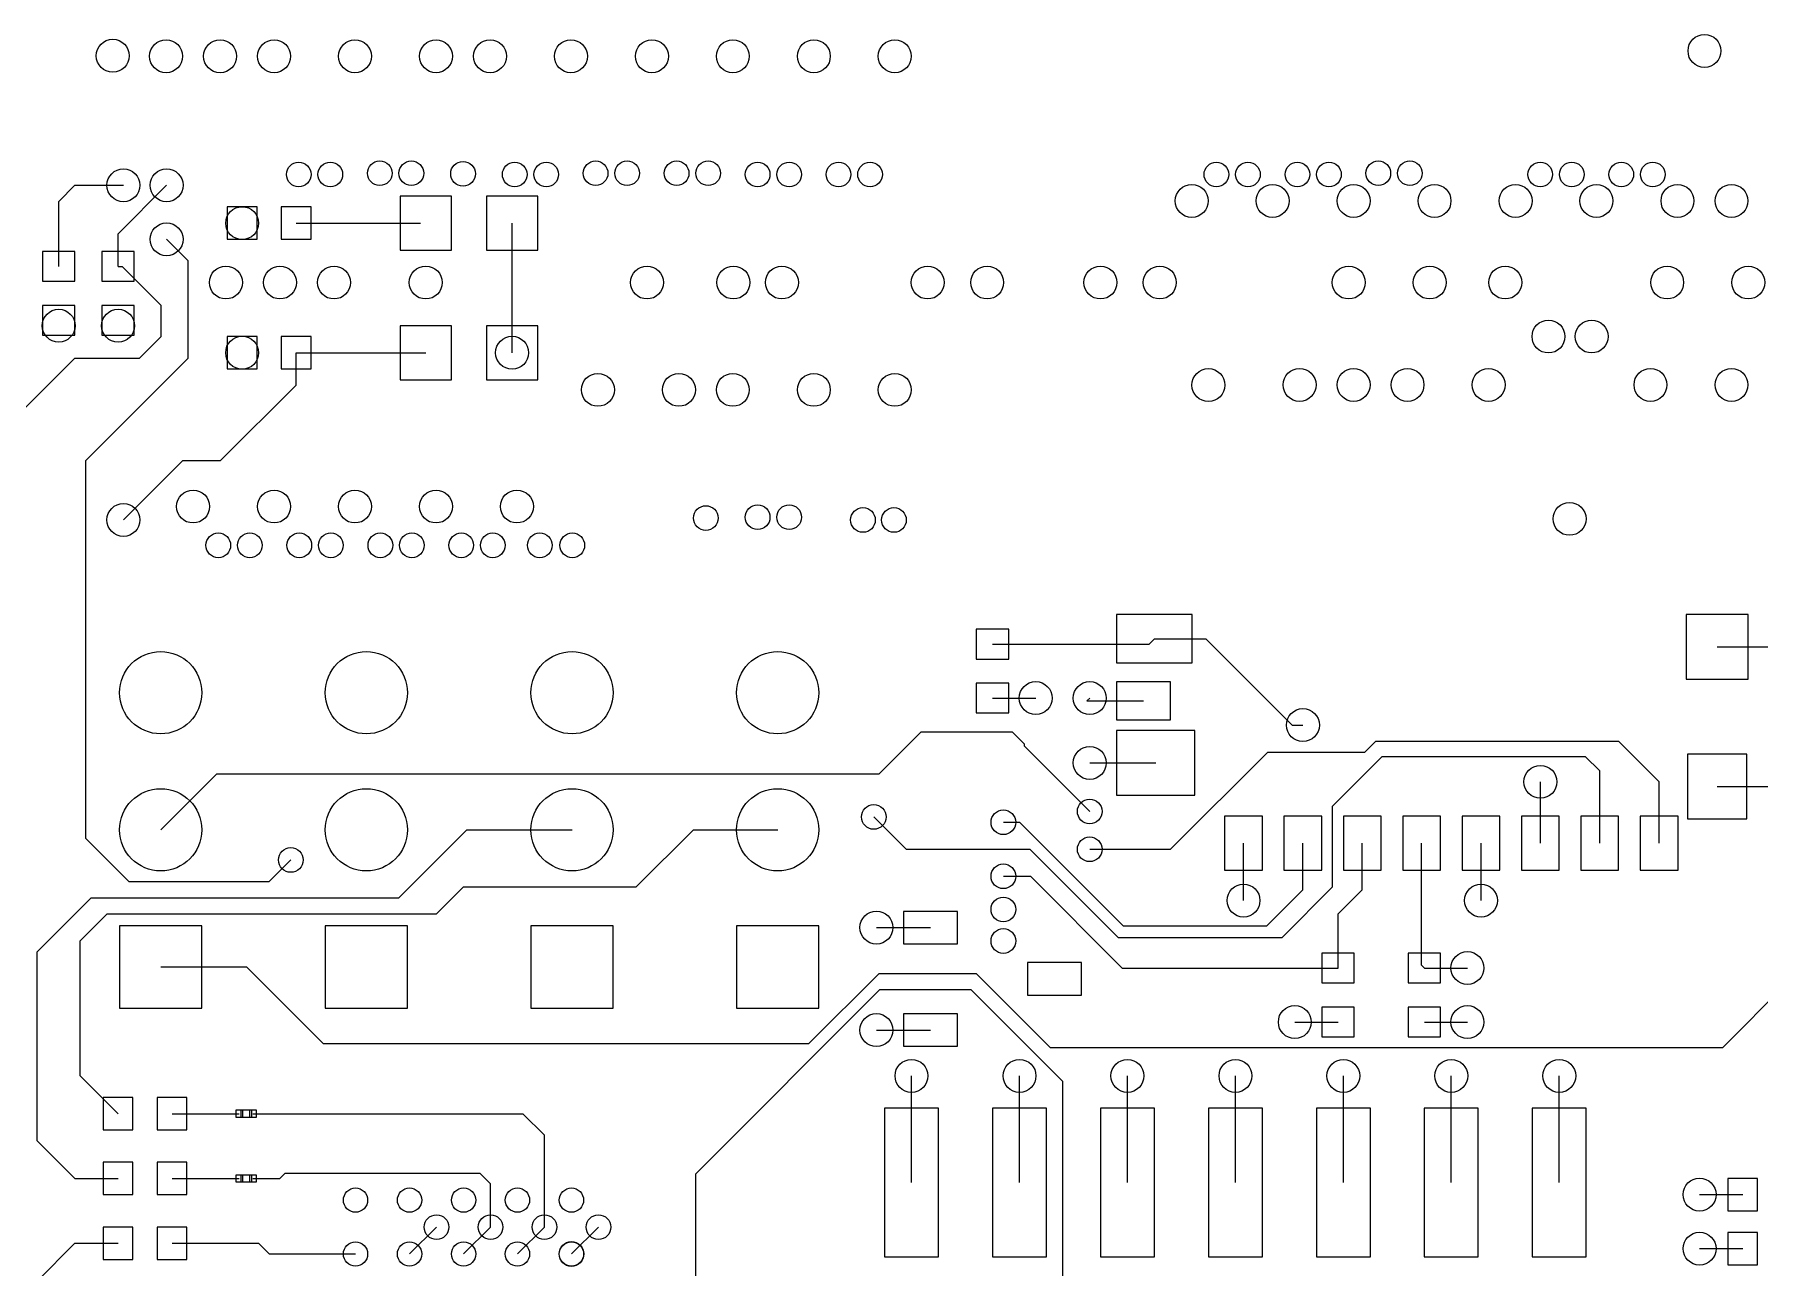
# Model space of a CAD drawing. Extents: x 1 to 15.9, y 0.4 to 4.
# Drawn here: x 2.758 to 4.016, y 3.081 to 3.98 of the extents above; entities that cross this region are included whole.
import ezdxf

# ---------------------------------------------------------------- set-up
doc = ezdxf.new("R2010")
doc.units = 0
doc.layers.get('0').update_dxf_attribs({"linetype": 'CONTINUOUS'})
doc.layers.add('gtl', color=1, linetype='CONTINUOUS')

# ---------------------------------------------------------------- blocks, each defined once
blk = doc.blocks.new('D15')
blk.add_lwpolyline([(-0.01085, -0.0118), (0.01085, -0.0118), (0.01085, 0.0118), (-0.01085, 0.0118)], close=True)
blk = doc.blocks.new('D18')
blk.add_lwpolyline([(-0.0118, -0.01085), (0.0118, -0.01085), (0.0118, 0.01085), (-0.0118, 0.01085)], close=True)
blk = doc.blocks.new('D33')
blk.add_lwpolyline([(-0.0187, -0.0197), (0.0187, -0.0197), (0.0187, 0.0197), (-0.0187, 0.0197)], close=True)
blk = doc.blocks.new('D40')
blk.add_lwpolyline([(-0.0138, -0.0197), (0.0138, -0.0197), (0.0138, 0.0197), (-0.0138, 0.0197)], close=True)
blk = doc.blocks.new('D41')
blk.add_lwpolyline([(-0.02855, -0.0236), (0.02855, -0.0236), (0.02855, 0.0236), (-0.02855, 0.0236)], close=True)
blk = doc.blocks.new('D42')
blk.add_lwpolyline([(-0.02165, -0.0236), (0.02165, -0.0236), (0.02165, 0.0236), (-0.02165, 0.0236)], close=True)
blk = doc.blocks.new('D43')
blk.add_lwpolyline([(-0.02265, -0.0236), (0.02265, -0.0236), (0.02265, 0.0236), (-0.02265, 0.0236)], close=True)
blk = doc.blocks.new('D44')
blk.add_lwpolyline([(-0.0197, -0.0138), (0.0197, -0.0138), (0.0197, 0.0138), (-0.0197, 0.0138)], close=True)
blk = doc.blocks.new('D45')
blk.add_lwpolyline([(-0.02755, -0.0177), (0.02755, -0.0177), (0.02755, 0.0177), (-0.02755, 0.0177)], close=True)
blk = doc.blocks.new('D53')
blk.add_lwpolyline([(-0.0197, -0.0118), (0.0197, -0.0118), (0.0197, 0.0118), (-0.0197, 0.0118)], close=True)
blk = doc.blocks.new('D55')
blk.add_lwpolyline([(-0.0197, -0.05415), (0.0197, -0.05415), (0.0197, 0.05415), (-0.0197, 0.05415)], close=True)
blk = doc.blocks.new('D59')
blk.add_circle((0, 0), 0.00885)
blk = doc.blocks.new('D69')
blk.add_lwpolyline([(-0.0025, -0.0025), (0.0025, -0.0025), (0.0025, 0.0025), (-0.0025, 0.0025)], close=True)
blk = doc.blocks.new('D107')
blk.add_lwpolyline([(-0.00395, -0.0025), (0.00395, -0.0025), (0.00395, 0.0025), (-0.00395, 0.0025)], close=True)
blk = doc.blocks.new('D110')
blk.add_circle((0, 0), 0.03)
blk = doc.blocks.new('D111')
blk.add_lwpolyline([(-0.03, -0.03), (0.03, -0.03), (0.03, 0.03), (-0.03, 0.03)], close=True)
blk = doc.blocks.new('D120')
blk.add_circle((0, 0), 0.012)
blk = doc.blocks.new('D121')
blk.add_circle((0, 0), 0.009)

msp = doc.modelspace()

# ---------------------------------------------------------------- linework, layer by layer
at = {"layer": 'gtl', "color": 1}
for points in [[(2.7756, 3.811), (2.7756, 3.8583), (2.7874, 3.8701), (2.8228, 3.8701)], [(2.8189, 3.8346), (2.8543, 3.8701)], [(2.9488, 3.8425), (2.9488, 3.8425)], [(2.9488, 3.8425), (3.0394, 3.8425)], [(3.1063, 3.748), (3.1063, 3.8425)], [(2.8189, 3.811), (2.8189, 3.8346)], [(2.8543, 3.8307), (2.8701, 3.815)], [(2.8701, 3.7441), (2.8701, 3.815)], [(2.8189, 3.811), (2.8218, 3.811)], [(2.8218, 3.811), (2.8504, 3.7825)], [(2.7402, 3.4055), (2.7402, 3.6969), (2.7874, 3.7441), (2.8346, 3.7441), (2.8504, 3.7598), (2.8504, 3.7825)], [(2.7953, 3.6693), (2.8701, 3.7441)], [(2.9488, 3.7244), (2.9488, 3.748)], [(2.9488, 3.748), (3.0433, 3.748)], [(2.8228, 3.626), (2.8661, 3.6693), (2.8937, 3.6693), (2.9488, 3.7244)], [(2.7953, 3.3937), (2.7953, 3.6693)], [(3.5709, 3.5354), (3.5748, 3.5394)], [(3.5748, 3.5394), (3.6122, 3.5394)], [(3.6122, 3.5394), (3.6752, 3.4764), (3.6831, 3.4764)], [(3.4567, 3.5354), (3.5709, 3.5354)], [(3.9852, 3.5335), (4.0295, 3.5335)], [(3.4567, 3.4961), (3.4882, 3.4961)], [(3.5256, 3.4941), (3.5276, 3.4961)], [(3.5256, 3.4941), (3.5669, 3.4941)], [(3.374, 3.4409), (3.4046, 3.4715)], [(3.4046, 3.4715), (3.471, 3.4715)], [(3.471, 3.4715), (3.4801, 3.4624)], [(3.4801, 3.4609), (3.4801, 3.4624)], [(3.4801, 3.4609), (3.5276, 3.4134)], [(3.7283, 3.4567), (3.7362, 3.4646)], [(3.7362, 3.4646), (3.9134, 3.4646)], [(3.9134, 3.4646), (3.9429, 3.435)], [(3.5276, 3.4488), (3.5758, 3.4488)], [(3.5866, 3.3858), (3.6575, 3.4567)], [(3.6575, 3.4567), (3.7283, 3.4567)], [(3.7047, 3.4173), (3.7409, 3.4535)], [(3.7409, 3.4535), (3.889, 3.4535)], [(3.889, 3.4535), (3.8996, 3.4429)], [(2.85, 3.4), (2.8909, 3.4409)], [(2.8909, 3.4409), (3.374, 3.4409)], [(3.8563, 3.3902), (3.8563, 3.435)], [(3.8996, 3.3902), (3.8996, 3.4429)], [(3.9429, 3.3902), (3.9429, 3.435)], [(3.9852, 3.4315), (4.0299, 3.4315)], [(3.7047, 3.3583), (3.7047, 3.4173)], [(3.0236, 3.3504), (3.0732, 3.4)], [(3.0709, 3.3583), (3.1969, 3.3583), (3.2386, 3.4), (3.3, 3.4)], [(3.0732, 3.4), (3.15, 3.4)], [(3.3701, 3.4094), (3.3937, 3.3858)], [(3.4646, 3.4055), (3.4764, 3.4055)], [(3.4764, 3.4055), (3.552, 3.3299)], [(2.7953, 3.3937), (2.8268, 3.3622)], [(3.3937, 3.3858), (3.484, 3.3858)], [(3.484, 3.3858), (3.5484, 3.3214)], [(3.5276, 3.3858), (3.5866, 3.3858)], [(3.6398, 3.3484), (3.6398, 3.3902)], [(3.6567, 3.3299), (3.6831, 3.3563), (3.6831, 3.3902)], [(3.7264, 3.3563), (3.7264, 3.3902)], [(3.7697, 3.3012), (3.7697, 3.3902)], [(3.813, 3.3484), (3.813, 3.3902)], [(2.8268, 3.3622), (2.9291, 3.3622), (2.9449, 3.378)], [(3.4646, 3.3661), (3.4843, 3.3661), (3.5512, 3.2992)], [(2.7598, 3.311), (2.7992, 3.3504)], [(2.7992, 3.3504), (3.0236, 3.3504)], [(3.0512, 3.3386), (3.0709, 3.3583)], [(3.6679, 3.3214), (3.7047, 3.3583)], [(3.7087, 3.2992), (3.7087, 3.3386), (3.7264, 3.3563)], [(2.7913, 3.2205), (2.7913, 3.3189), (2.811, 3.3386), (3.0512, 3.3386)], [(3.372, 3.3287), (3.4114, 3.3287)], [(3.552, 3.3299), (3.6567, 3.3299)], [(2.7598, 3.1732), (2.7598, 3.311)], [(3.5484, 3.3214), (3.6679, 3.3214)], [(2.85, 3.3), (2.9126, 3.3)], [(2.9126, 3.3), (2.9685, 3.2441)], [(3.5512, 3.2992), (3.6772, 3.2992)], [(3.6772, 3.2992), (3.7087, 3.2992)], [(3.7697, 3.3012), (3.7717, 3.2992)], [(3.7717, 3.2992), (3.8031, 3.2992)], [(3.3228, 3.2441), (3.374, 3.2953)], [(3.374, 3.2953), (3.4449, 3.2953)], [(3.4449, 3.2953), (3.4988, 3.2413)], [(3.9894, 3.2413), (4.0354, 3.2874)], [(2.7795, 2.8819), (3.126, 2.8819), (3.2402, 2.9961), (3.2402, 3.149), (3.3746, 3.2835), (3.4409, 3.2835), (3.5079, 3.2165)], [(3.6772, 3.2598), (3.7087, 3.2598)], [(3.7717, 3.2598), (3.8031, 3.2598)], [(3.372, 3.2539), (3.4114, 3.2539)], [(2.9685, 3.2441), (3.3228, 3.2441)], [(3.4988, 3.2413), (3.9894, 3.2413)], [(2.7913, 3.2205), (2.8189, 3.1929)], [(3.3976, 3.1427), (3.3976, 3.2205)], [(3.4764, 3.1427), (3.4764, 3.2205)], [(3.5079, 2.9173), (3.5079, 3.2165)], [(3.5551, 3.1427), (3.5551, 3.2205)], [(3.6339, 3.1427), (3.6339, 3.2205)], [(3.7126, 3.1427), (3.7126, 3.2205)], [(3.7913, 3.1427), (3.7913, 3.2205)], [(3.8701, 3.1427), (3.8701, 3.2205)], [(2.8583, 3.1929), (2.9073, 3.1929)], [(2.9173, 3.1929), (2.937, 3.1929)], [(2.937, 3.1929), (3.1142, 3.1929)], [(3.1142, 3.1929), (3.1299, 3.1772)], [(2.7598, 3.1732), (2.7874, 3.1457)], [(3.1299, 3.1102), (3.1299, 3.1772)], [(2.7874, 3.1457), (2.8189, 3.1457)], [(2.8583, 3.1457), (2.9073, 3.1457)], [(2.9173, 3.1457), (2.937, 3.1457)], [(2.937, 3.1457), (2.9409, 3.1496)], [(2.9409, 3.1496), (3.0827, 3.1496)], [(3.0827, 3.1496), (3.0906, 3.1417)], [(3.0906, 3.1102), (3.0906, 3.1417)], [(3.9724, 3.1339), (4.0039, 3.1339)], [(3.0315, 3.0906), (3.0512, 3.1102)], [(3.0709, 3.0906), (3.0906, 3.1102)], [(3.1102, 3.0906), (3.1299, 3.1102)], [(3.1496, 3.0906), (3.1693, 3.1102)], [(2.7598, 2.9016), (2.7598, 3.0709), (2.7874, 3.0984)], [(2.7874, 3.0984), (2.8189, 3.0984)], [(2.8583, 3.0984), (2.9213, 3.0984)], [(2.9213, 3.0984), (2.9291, 3.0906)], [(2.9291, 3.0906), (2.9646, 3.0906)], [(2.9646, 3.0906), (2.9921, 3.0906)], [(3.0315, 3.0906), (3.0315, 3.0906)], [(3.9724, 3.0945), (4.0039, 3.0945)]]:
    msp.add_lwpolyline(points, dxfattribs=at)

# ---------------------------------------------------------------- block references
at = {"layer": 'gtl'}
for name, p in [('D120', (2.815, 3.9646)), ('D120', (2.8539, 3.9642)), ('D120', (2.8933, 3.9642)), ('D120', (2.9327, 3.9642)), ('D120', (2.9917, 3.9642)), ('D120', (3.0508, 3.9642)), ('D120', (3.0902, 3.9642)), ('D120', (3.1492, 3.9642)), ('D120', (3.2083, 3.9642)), ('D120', (3.2673, 3.9642)), ('D120', (3.3264, 3.9642)), ('D120', (3.3854, 3.9642)), ('D120', (3.976, 3.9681)), ('D121', (3.0098, 3.8789)), ('D121', (3.0328, 3.8789)), ('D121', (3.1672, 3.8789)), ('D121', (3.1902, 3.8789)), ('D121', (3.2263, 3.8789)), ('D121', (3.2493, 3.8789)), ('D121', (3.7381, 3.8789)), ('D121', (3.7611, 3.8789)), ('D120', (2.8228, 3.8701)), ('D120', (2.8543, 3.8701)), ('D121', (2.9507, 3.878)), ('D121', (2.9737, 3.878)), ('D121', (3.0705, 3.8785)), ('D121', (3.1082, 3.878)), ('D121', (3.1312, 3.878)), ('D121', (3.2854, 3.878)), ('D121', (3.3084, 3.878)), ('D121', (3.3444, 3.878)), ('D121', (3.3674, 3.878)), ('D121', (3.62, 3.878)), ('D121', (3.643, 3.878)), ('D121', (3.6791, 3.878)), ('D121', (3.7021, 3.878)), ('D121', (3.8562, 3.878)), ('D121', (3.8792, 3.878)), ('D121', (3.9153, 3.878)), ('D121', (3.9383, 3.878)), ('D120', (3.602, 3.8587)), ('D120', (3.661, 3.8587)), ('D120', (3.7201, 3.8587)), ('D120', (3.7791, 3.8587)), ('D120', (3.8382, 3.8587)), ('D120', (3.8972, 3.8587)), ('D120', (3.9563, 3.8587)), ('D120', (3.9957, 3.8587)), ('D120', (2.9094, 3.8425)), ('D15', (2.9094, 3.8425)), ('D15', (2.9488, 3.8425)), ('D33', (3.0433, 3.8425)), ('D33', (3.1063, 3.8425)), ('D120', (2.8543, 3.8307)), ('D18', (2.7756, 3.811)), ('D18', (2.8189, 3.811)), ('D120', (2.8976, 3.7992)), ('D120', (2.937, 3.7992)), ('D120', (2.9764, 3.7992)), ('D120', (3.0433, 3.7992)), ('D120', (3.2047, 3.7992)), ('D120', (3.2677, 3.7992)), ('D120', (3.3031, 3.7992)), ('D120', (3.4094, 3.7992)), ('D120', (3.4528, 3.7992)), ('D120', (3.5354, 3.7992)), ('D120', (3.5787, 3.7992)), ('D120', (3.7165, 3.7992)), ('D120', (3.7756, 3.7992)), ('D120', (3.8307, 3.7992)), ('D120', (3.9488, 3.7992)), ('D120', (4.0079, 3.7992)), ('D120', (2.7756, 3.7677)), ('D18', (2.7756, 3.7717)), ('D120', (2.8189, 3.7677)), ('D18', (2.8189, 3.7717)), ('D33', (3.0433, 3.748)), ('D33', (3.1063, 3.748)), ('D120', (3.8622, 3.7598)), ('D120', (3.8937, 3.7598)), ('D120', (2.9094, 3.748)), ('D15', (2.9094, 3.748)), ('D15', (2.9488, 3.748)), ('D120', (3.1063, 3.748)), ('D120', (3.1689, 3.7209)), ('D120', (3.228, 3.7209)), ('D120', (3.2673, 3.7209)), ('D120', (3.3264, 3.7209)), ('D120', (3.3854, 3.7209)), ('D120', (3.6142, 3.7244)), ('D120', (3.6807, 3.7245)), ('D120', (3.7201, 3.7245)), ('D120', (3.7594, 3.7245)), ('D120', (3.8185, 3.7245)), ('D120', (3.9366, 3.7245)), ('D120', (3.9957, 3.7245)), ('D120', (2.8228, 3.626)), ('D120', (2.8736, 3.6358)), ('D120', (2.9327, 3.6358)), ('D120', (2.9917, 3.6358)), ('D120', (3.0508, 3.6358)), ('D120', (3.1098, 3.6358)), ('D121', (3.2476, 3.6274)), ('D121', (3.2854, 3.628)), ('D121', (3.3084, 3.628)), ('D120', (3.8776, 3.6268)), ('D121', (3.3622, 3.626)), ('D121', (3.3848, 3.626)), ('D121', (2.892, 3.6075)), ('D121', (2.915, 3.6075)), ('D121', (2.9511, 3.6075)), ('D121', (2.9741, 3.6075)), ('D121', (3.0102, 3.6075)), ('D121', (3.0332, 3.6075)), ('D121', (3.0692, 3.6075)), ('D121', (3.0922, 3.6075)), ('D121', (3.1265, 3.6075)), ('D121', (3.1502, 3.6075)), ('D45', (3.5748, 3.5394)), ('D43', (3.9852, 3.5335)), ('D18', (3.4567, 3.5354)), ('D110', (2.85, 3.5)), ('D110', (3, 3.5)), ('D110', (3.15, 3.5)), ('D110', (3.3, 3.5)), ('D18', (3.4567, 3.4961)), ('D120', (3.4882, 3.4961)), ('D120', (3.5276, 3.4961)), ('D44', (3.5669, 3.4941)), ('D120', (3.6831, 3.4764)), ('D120', (3.5276, 3.4488)), ('D41', (3.5758, 3.4488)), ('D42', (3.9852, 3.4315)), ('D120', (3.8563, 3.435)), ('D110', (2.85, 3.4)), ('D110', (3, 3.4)), ('D110', (3.15, 3.4)), ('D110', (3.3, 3.4)), ('D121', (3.5276, 3.4134)), ('D121', (3.3701, 3.4094)), ('D121', (3.4646, 3.4055)), ('D40', (3.6398, 3.3902)), ('D40', (3.6831, 3.3902)), ('D40', (3.7264, 3.3902)), ('D40', (3.7697, 3.3902)), ('D40', (3.813, 3.3902)), ('D40', (3.8563, 3.3902)), ('D40', (3.8996, 3.3902)), ('D40', (3.9429, 3.3902)), ('D121', (2.9449, 3.378)), ('D121', (3.5276, 3.3858)), ('D121', (3.4646, 3.3661)), ('D120', (3.6398, 3.3484)), ('D120', (3.813, 3.3484)), ('D121', (3.4646, 3.3419)), ('D120', (3.372, 3.3287)), ('D53', (3.4114, 3.3287)), ('D111', (2.85, 3.3)), ('D111', (3, 3.3)), ('D111', (3.15, 3.3)), ('D111', (3.3, 3.3)), ('D121', (3.4646, 3.3189)), ('D18', (3.7087, 3.2992)), ('D18', (3.7717, 3.2992)), ('D120', (3.8031, 3.2992)), ('D53', (3.502, 3.2913)), ('D120', (3.6772, 3.2598)), ('D120', (3.8031, 3.2598)), ('D120', (3.372, 3.2539)), ('D53', (3.4114, 3.2539)), ('D18', (3.7087, 3.2598)), ('D18', (3.7717, 3.2598)), ('D120', (3.3976, 3.2205)), ('D120', (3.4764, 3.2205)), ('D120', (3.5551, 3.2205)), ('D120', (3.6339, 3.2205)), ('D120', (3.7126, 3.2205)), ('D120', (3.7913, 3.2205)), ('D120', (3.8701, 3.2205)), ('D15', (2.8189, 3.1929)), ('D15', (2.8583, 3.1929)), ('D55', (3.3976, 3.1427)), ('D55', (3.4764, 3.1427)), ('D55', (3.5551, 3.1427)), ('D55', (3.6339, 3.1427)), ('D55', (3.7126, 3.1427)), ('D55', (3.7913, 3.1427)), ('D55', (3.8701, 3.1427)), ('D69', (2.9073, 3.1929)), ('D107', (2.9124, 3.1929)), ('D69', (2.9173, 3.1929)), ('D15', (2.8189, 3.1457)), ('D15', (2.8583, 3.1457)), ('D69', (2.9073, 3.1457)), ('D107', (2.9124, 3.1457)), ('D69', (2.9173, 3.1457)), ('D120', (3.9724, 3.1339)), ('D15', (4.0039, 3.1339)), ('D59', (2.9921, 3.1299)), ('D59', (3.0315, 3.1299)), ('D59', (3.0709, 3.1299)), ('D59', (3.1102, 3.1299)), ('D59', (3.1496, 3.1299)), ('D15', (2.8189, 3.0984)), ('D15', (2.8583, 3.0984)), ('D121', (3.0512, 3.1102)), ('D121', (3.0906, 3.1102)), ('D121', (3.1299, 3.1102)), ('D121', (3.1693, 3.1102)), ('D59', (2.9921, 3.0906)), ('D59', (3.0315, 3.0906)), ('D59', (3.0709, 3.0906)), ('D59', (3.1102, 3.0906)), ('D121', (3.1496, 3.0906)), ('D59', (3.1496, 3.0906)), ('D120', (3.9724, 3.0945)), ('D15', (4.0039, 3.0945))]:
    msp.add_blockref(name, p, dxfattribs=at)

doc.saveas('drawing.dxf')
